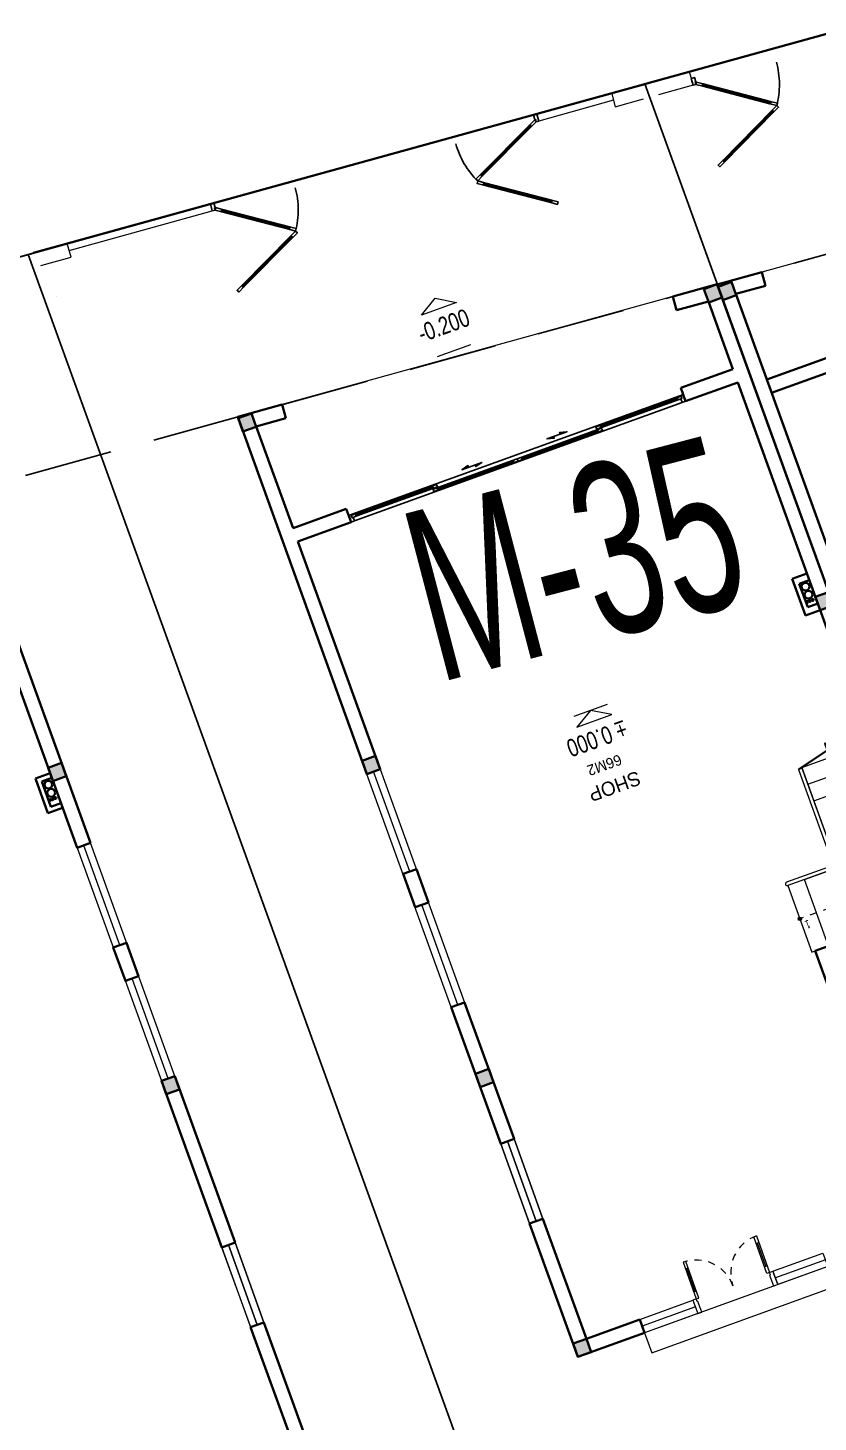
# Model space of a CAD drawing. Header units: metres. Extents: x 568006 to 1139366, y 2064802 to 4131555.
# Drawn here: x 569776.02 to 569787.17, y 2066145.78 to 2066165.46 of the extents above; entities that cross this region are included whole.
import ezdxf
from ezdxf.enums import TextEntityAlignment as Align
from ezdxf.xclip import XClip

# ---------------------------------------------------------------- set-up
doc = ezdxf.new("R2010")
doc.units = ezdxf.units.M
doc.header["$XCLIPFRAME"] = 0
for name, pattern in [('CENTER', [2, 1.25, -0.25, 0.25, -0.25]), ('CENTER2', [1.125, 0.75, -0.125, 0.125, -0.125]), ('HIDDEN', [0.375, 0.25, -0.125]), ('HIDDEN2', [0.1875, 0.125, -0.0625])]:
    doc.linetypes.add(name, pattern=pattern)
doc.layers.get('0').update_dxf_attribs({"linetype": 'CONTINUOUS'})
doc.layers.get('DEFPOINTS').update_dxf_attribs({"color": 152, "linetype": 'CONTINUOUS'})
for name, color, linetype, lineweight in [('-CONCRETE', 1, 'CONTINUOUS', 35), ('-DIM', 9, 'CONTINUOUS', 13), ('-DOOR', 137, 'CONTINUOUS', 9), ('-HATCH', 8, 'CONTINUOUS', 5), ('-KH', 143, 'CONTINUOUS', 13), ('-LINE1', 7, 'CONTINUOUS', 18), ('-LINE2', 252, 'CONTINUOUS', 9), ('-TEXT', 7, 'CONTINUOUS', 15), ('-WALL', 4, 'CONTINUOUS', 35), ('A-KY HIEU', 34, 'CONTINUOUS', 20), ('E- RANH GIOI', 1, 'CENTER', 13), ('EC-Thiet bi', 8, 'CONTINUOUS', 25), ('hung-demlonha', 7, 'CONTINUOUS', 15)]:
    doc.layers.add(name, color=color, linetype=linetype, lineweight=lineweight)
for name, color, linetype in [('01.AXIS', 160, 'CENTER2'), ('CDC.01.AXIS', 160, 'CENTER2'), ('datOlienke', 42, 'CONTINUOUS'), ('ghi_chu', 7, 'CONTINUOUS'), ('LogDg', 7, 'CONTINUOUS'), ('LoLK', 6, 'CONTINUOUS'), ('RANHGIOI', 2, 'HIDDEN'), ('TEXT25', 2, 'CONTINUOUS'), ('ViaHeS', 32, 'CONTINUOUS')]:
    doc.layers.add(name, color=color, linetype=linetype)
doc.styles.add('1', font='arial.ttf')
doc.styles.add('kieuchuDim', font='arial.ttf', dxfattribs={"width": 0.75})
doc.styles.add('QH1', font='arialbd.ttf', dxfattribs={"width": 0.8})
doc.styles.add('SVN_AVO_thuong', font='')
doc.styles.add('T1', font='', dxfattribs={"height": 200})
doc.styles.get('SVN_AVO_thuong').set_extended_font_data('SVN-Avo')
doc.styles.get('T1').set_extended_font_data('VNgeometric Light')

# ---------------------------------------------------------------- blocks, each defined once
blk = doc.blocks.new('A$C33BC4D2A')
at = {"layer": 'A-KY HIEU', "color": 0, "const_width": 1.022040000000003}
blk.add_lwpolyline([(14.34509334713221, -292.0966199915856), (14.34509334713221, -4.903379993513227), (414.9847733476199, -4.903379993513227), (414.9847733476199, -292.0966199915856)], close=True, dxfattribs=at)
at = {"layer": 'DEFPOINTS', "color": 125}
blk.add_lwpolyline([(0, -296.9999999944121), (420, -296.9999999944121), (420, 3.725290298461914e-09), (0, 3.725290298461914e-09)], close=True, dxfattribs=at)
blk = doc.blocks.new('A$C758D662A')
at = {"linetype": 'HIDDEN', "ltscale": 500}
for radius in [300, 200]:
    blk.add_circle((2.328306436538696e-10, 0), radius, dxfattribs=at)
at = {"layer": 'CDC.01.AXIS', "ltscale": 200}
for p, q in [((2.328306436538696e-10, 437.2546297444496), (2.328306436538696e-10, -437.2546297444496)), ((437.2546297444496, 0), (-437.2546297444496, 0))]:
    blk.add_line(p, q, dxfattribs=at)
blk = doc.blocks.new('MAU M1SH')
at = {"layer": '01.AXIS', "ltscale": 500}
for p, q in [((-369.9204730987549, 15723.71304392815), (-369.9204730987549, -2671.434106111526)), ((5410.079530954361, 15723.71304368973), (5410.079530954361, -2671.434106111526)), ((-1467.940766811371, 14699.62734818459), (6322.696089029312, 14699.62734818459)), ((-1467.940767049789, 9099.623348236084), (6322.696089029312, 9099.623348236084)), ((-1467.940767049789, 4399.627348184586), (6322.696089029312, 4399.627348423004)), ((-1574.57515501976, -100.3726518154144), (6216.061700820923, -100.3726518154144))]:
    blk.add_line(p, q, dxfattribs=at)
at = {"xscale": 0.5, "yscale": 0.5, "zscale": 0.5}
for p in [(-29.9204728603363, 14699.627348423), (5070.079530954361, 14699.627348423), (-29.92047309875488, 9549.627348184586), (5070.079530954361, 9549.627348423004), (-29.9204728603363, 8649.627348423004), (5070.079530954361, 8649.627348184586), (-29.92047309875488, 4849.627348423004), (5070.079530954361, 4849.627348184586), (-29.9204728603363, 3949.627348184586), (5070.079530954361, 3949.627348184586), (-29.9204728603363, -100.3726515769958), (5070.079530954361, -100.3726518154144)]:
    blk.add_blockref('A$C758D662A', p, dxfattribs=at)
blk = doc.blocks.new('A$C5C575821')
at = {"layer": '-CONCRETE'}
h = blk.add_hatch(color=256, dxfattribs=at)
h.dxf.hatch_style = 1
h.paths.add_polyline_path([(-0.00237559899687767, 200.0000000000146), (-0.00237559899687767, 1.455191522836685e-11), (199.9976244010031, 1.455191522836685e-11), (199.9976244010031, 200.0000000000146)])
blk.add_lwpolyline([(-0.00237559899687767, 1.455191522836685e-11), (199.9976244010031, 1.455191522836685e-11), (199.9976244010031, 200.0000000000146), (-0.00237559899687767, 200.0000000000146)], close=True, dxfattribs=at)
blk = doc.blocks.new('MAU M14SH')
at = {"layer": '-CONCRETE'}
for centre, radius in [((79.86112308502197, 3558.229249954224, 5.665168574990762e-09), 55), ((49.03436517715454, 3648.726058244705, 5.665168574990762e-09), 13), ((90.78378319740295, 3648.726058244705, 5.665168574990762e-09), 13), ((129.0537700653076, 3648.726058244705, 5.665168574990762e-09), 13), ((79.86112308502197, 3437.386799812317, 5.665168574990762e-09), 55)]:
    blk.add_circle(centre, radius, dxfattribs=at)
at = {"layer": '-DOOR'}
for p, q in [((-200.1238272190094, 10412.51746416092), (-200.1238272190094, 11612.5174639225)), ((-200.102509021759, 11612.51746416092), (-200.1024923324585, 10412.51746416092)), ((-100.2105104923248, 11612.51746416092), (-100.2104935646057, 10412.5174639225)), ((-100.1238269805908, 10412.51746416092), (-100.1238272190094, 11612.51746416092)), ((-0.318511962890625, 11612.51751947403), (-0.3184950351715088, 10412.51751923561)), ((-0.1238272190093994, 10412.51746416092), (-0.1238272190093994, 11612.51746416092)), ((-100.9254283905029, 7912.519322633743), (-100.7742314338684, 6412.24679517746)), ((-200.7962923049927, 5912.521167755127), (-200.7870516777039, 6412.521167993546)), ((-1.210344076156616, 5912.517479419708), (-1.201103448867798, 6412.51747918129)), ((-100.7238419055939, 5912.253835678101), (-100.5726990699768, 4412.520204544067))]:
    blk.add_line(p, q, dxfattribs=at)
blk.add_lwpolyline([(-0.9158737659454346, 4412.520204782486), (-0.7580821514129639, 7912.543628454208), (-200.7580831050873, 7912.543628692627), (-200.9158747196198, 4412.520204544067)], close=True, dxfattribs=at)
at = {"layer": '-WALL'}
for p, q in [((-200.0000014305115, 11612.5174639225), (-200.0000014305115, 13612.5174639225)), ((-1.430511474609375e-06, 11612.51746416092), (-1.430511474609375e-06, 13412.51746368408)), ((-200.0000014305115, 11612.5174639225), (-1.430511474609375e-06, 11612.51746416092)), ((-200.2452774047852, 10412.51746416092), (-200.3954224586487, 7912.521161079407)), ((-200.2452774047852, 10412.51746416092), (-0.2452774047851562, 10412.51746416092)), ((-0.2452774047851562, 10412.51746416092), (-0.3954229354858398, 7912.517464637756)), ((-1.096142768859863, 7912.519322633743), (-200.754714012146, 7912.519322395325)), ((-200.3954224586487, 7912.521161079407), (-0.3954229354858398, 7912.517464637756)), ((-1.19808292388916, 4412.520204782486), (-200.9143643379211, 4412.520204544067)), ((-200.3829493522644, 4412.521160125732), (-1.668930053710938e-06, 4412.517456531525)), ((219.9999983310699, 3812.029628038406), (-1.668930053710938e-06, 3812.029628038406)), ((149.9999983310699, 3742.029628276825), (-1.668930053710938e-06, 3742.029628038406)), ((149.9999983310699, 3362.029628276825), (149.9999983310699, 3742.029628276825)), ((219.9999983310699, 3292.029628276825), (219.9999983310699, 3812.029628038406)), ((149.9999983310699, 3362.029628276825), (-1.668930053710938e-06, 3362.029628276825)), ((219.9999983310699, 3292.029628276825), (-1.430511474609375e-06, 3292.029628276825))]:
    blk.add_line(p, q, dxfattribs=at)
at = {"layer": '-WALL', "color": 250}
for p, q in [((-0.3923377990722656, 6412.253835439682), (-200.4029257297516, 6412.24679517746)), ((-0.4100174903869629, 5912.253835439682), (-200.3853259086609, 5912.246796369553))]:
    blk.add_line(p, q, dxfattribs=at)
at = {"layer": '-WALL', "linetype": 'Continuous', "ltscale": 10}
for p, q in [((-200.0000016689301, -846.7580649852753), (-200.0000016689301, 4412.520204782486)), ((-1.668930053710938e-06, -661.6378922462463), (-1.668930053710938e-06, 4412.517456531525))]:
    blk.add_line(p, q, dxfattribs=at)
at = {"layer": '-WALL'}
blk.add_lwpolyline([(-200.4029257297516, 6412.24679517746), (-0.3853249549865723, 6412.24679517746), (-0.3853249549865723, 5912.253835439682), (-200.402925491333, 5912.253835678101)], close=True, dxfattribs=at)
at = {"layer": 'DEFPOINTS', "linetype": 'Continuous', "ltscale": 10}
blk.add_lwpolyline([(-2200, -3701.000000238419), (6800, -4397.502891540527), (6800, 17079.90785098076), (-2200, 17079.90785074234)], close=True, dxfattribs=at)
at = {"layer": '-WALL'}
for p in [(-199.9976258277893, 7912.517464637756), (-199.9976260662079, 3212.029035568237)]:
    blk.add_blockref('A$C5C575821', p, dxfattribs=at)
blk = doc.blocks.new('X-5M-DH-2-CORE$0$A$C75E80C28')
at = {"layer": '-LINE2', "linetype": 'Continuous', "ltscale": 2}
for p, q in [((-731.0000002384186, -149), (730.9999997615814, -149)), ((-731.0000002384186, -1304.999999761581), (-731.0000002384186, -149)), ((-700.0000002384186, -179), (699.9999997615814, -179)), ((-700.0000002384186, -1225), (-700.0000002384186, -179)), ((-556.8000104427338, -112.5), (-560.0000102519989, -112.5)), ((-510.0000100135803, -21.5), (-510.0000100135803, -50.60000014305115)), ((-506.8000099658966, -21.50000023841858), (-510.0000100135803, -21.5)), ((-510.0000100135803, -108.5000002384186), (-510.0000100135803, -79.39999985694885)), ((-506.8000099658966, -21.50000023841858), (-506.8000099658966, -50.60000014305115)), ((-506.8000099658966, -108.5), (-506.8000099658966, -79.40000009536743)), ((-456.200010061264, -56.80000019073486), (-500.6000099182129, -56.79999995231628)), ((-456.200010061264, -60), (-500.6000099182129, -60)), ((-456.200010061264, -70), (-500.6000101566315, -70)), ((-456.200010061264, -73.19999980926514), (-500.6000099182129, -73.2000002861023)), ((-453.200010061264, -63), (-453.200010061264, -67)), ((-450.0000100135803, -63), (-450.0000100135803, -67)), ((450.0000102519989, -63), (450.0000100135803, -67.00000023841858)), ((453.200010061264, -63), (453.200010061264, -67)), ((456.200010061264, -56.79999995231628), (500.6000101566315, -56.80000019073486)), ((456.200010061264, -60.00000023841858), (500.6000101566315, -60)), ((456.200010061264, -70.00000023841858), (500.6000101566315, -70)), ((456.200010061264, -73.20000004768372), (500.6000101566315, -73.20000004768372)), ((456.800009727478, -112.5), (460.0000097751617, -112.5000002384186)), ((506.8000099658966, -21.5), (510.0000100135803, -21.5)), ((506.8000099658966, -21.5), (506.8000099658966, -50.59999990463257)), ((506.8000099658966, -108.5), (506.8000099658966, -79.40000009536743)), ((510.0000100135803, -21.5), (510.0000100135803, -50.60000014305115)), ((510.0000100135803, -108.5), (510.0000100135803, -79.39999985694885)), ((699.9999997615814, -1225), (699.9999997615814, -179)), ((730.9999997615814, -1305), (730.9999997615814, -149)), ((839.9999997615814, -1305), (-840.0000002384186, -1305)), ((-840.0000002384186, -1365), (-840.0000002384186, -1305)), ((839.9999997615814, -1365), (-840.0000002384186, -1365)), ((-700.0000002384186, -1225), (-400.0000002384186, -1225)), ((424.9999997615814, -1309), (-425.0000002384186, -1309)), ((-425.0000002384186, -1343), (-425.0000002384186, -1309)), ((424.9999997615814, -1343), (-425.0000002384186, -1343)), ((-400.0000002384186, -1305), (-400.0000002384186, -1225)), ((-2.384185791015625e-07, -1309), (-2.384185791015625e-07, -1343)), ((699.9999997615814, -1225), (399.9999997615814, -1225)), ((399.9999997615814, -1305), (399.9999997615814, -1225)), ((424.9999997615814, -1343), (424.9999997615814, -1309)), ((839.9999997615814, -1365), (839.9999997615814, -1305)), ((839.9999997615814, -1395), (-840.0000002384186, -1395)), ((-840.0000002384186, -1395), (-840.0000002384186, -1455)), ((-840.0000002384186, -1455), (-435.0000002384186, -1455)), ((-435.0000002384186, -1450), (-435.0000002384186, -1460)), ((-435.0000002384186, -1450), (-400.0000002384186, -1450)), ((-435.0000002384186, -1460), (-425.0000002384186, -1460)), ((-435.0000002384186, -1490), (-435.0000002384186, -1500)), ((-435.0000002384186, -1490), (-425.0000002384186, -1489.999999761581)), ((-435.0000002384186, -1500), (-400.0000002384186, -1500)), ((-433.400000333786, -1451.599999904633), (-433.400000333786, -1458.400000095367)), ((-433.400000333786, -1451.599999904633), (-401.6000001430511, -1451.599999904633)), ((-433.400000333786, -1458.400000095367), (-425.0000002384186, -1458.399999856949)), ((-433.400000333786, -1491.599999904633), (-433.4000000953674, -1498.399999856949)), ((-433.400000333786, -1491.599999904633), (-425.0000002384186, -1491.600000143051)), ((-433.4000000953674, -1498.399999856949), (-401.6000001430511, -1498.400000095367)), ((429.9999997615814, -1406), (-430.0000002384186, -1406)), ((-430.0000002384186, -1406), (-430.0000002384186, -1446)), ((429.9999997615814, -1446), (-430.0000002384186, -1446)), ((-425.0000002384186, -1458.399999856949), (-425.0000002384186, -1460)), ((-425.0000002384186, -1489.999999761581), (-425.0000002384186, -1491.600000143051)), ((-401.6000001430511, -1451.599999904633), (-401.6000001430511, -1498.400000095367)), ((399.9999997615814, -1450), (-400.0000002384186, -1450)), ((-400.0000002384186, -1450), (-400.0000002384186, -1500)), ((-2.384185791015625e-07, -1406), (-2.384185791015625e-07, -1446)), ((399.9999997615814, -1450), (399.9999997615814, -1500)), ((434.9999997615814, -1450), (399.9999997615814, -1450)), ((434.9999997615814, -1500), (399.9999997615814, -1500)), ((401.599999666214, -1451.599999904633), (401.599999666214, -1498.399999856949)), ((433.3999998569489, -1451.599999904633), (401.599999666214, -1451.599999904633)), ((433.3999998569489, -1498.399999856949), (401.599999666214, -1498.399999856949)), ((433.3999998569489, -1458.400000095367), (424.9999997615814, -1458.400000095367)), ((424.9999997615814, -1458.400000095367), (424.9999997615814, -1460)), ((434.9999997615814, -1460), (424.9999997615814, -1460)), ((424.9999997615814, -1490), (424.9999997615814, -1491.599999904633)), ((434.9999997615814, -1490), (424.9999997615814, -1490)), ((433.3999998569489, -1491.599999904633), (424.9999997615814, -1491.599999904633)), ((429.9999997615814, -1406), (429.9999997615814, -1446)), ((433.3999998569489, -1451.599999904633), (433.3999998569489, -1458.400000095367)), ((433.3999998569489, -1491.599999904633), (433.3999998569489, -1498.399999856949)), ((434.9999997615814, -1450), (434.9999997615814, -1460)), ((839.9999997615814, -1455), (434.9999997615814, -1455)), ((434.9999997615814, -1490), (434.9999997615814, -1500)), ((839.9999997615814, -1395), (839.9999997615814, -1455))]:
    blk.add_line(p, q, dxfattribs=at)
for points in [[(-450, 0), (-450, -130), (450, -130), (450, -2.384185791015625e-07)], [(-199.9999997615814, -29), (200.0000002384186, -29), (200.0000002384186, -101), (-200, -100.9999997615814)], [(-36.00000023841858, -584), (35.99999976158142, -584), (35.99999976158142, -984), (-36.00000023841858, -984)]]:
    blk.add_lwpolyline(points, close=True, dxfattribs=at)
for points in [[(-780.0000002384186, -789), (-751.0000002384186, -789, 0.414213562373095), (-750.0000002384186, -787.9999997615814), (-750.0000002384186, -784), (-750.0000002384186, -780, 0.414213562373095), (-751.0000002384186, -779), (-780.0000002384186, -779, -0.2569775838576673), (-784.12073969841, -781.9400000572205), (-797.900000333786, -781.9399998188019, -0.414213562373095), (-800.900000333786, -778.9400000572205), (-804.0000002384186, -749.5, 0.414213562373095), (-807.0000002384186, -746.5), (-812.0000002384186, -746.5), (-812.0000002384186, -784), (-812.0000002384186, -821.5000002384186), (-807.0000002384186, -821.5000002384186, 0.414213562373095), (-804.0000002384186, -818.5), (-800.900000333786, -789.0600001811981, -0.414213562373095), (-797.900000333786, -786.0599999427795), (-784.12073969841, -786.0599999427795, -0.2569775838576673), (-780.0000002384186, -789)], [(779.9999997615814, -789), (750.9999997615814, -789, -0.414213562373095), (749.9999997615814, -788), (749.9999997615814, -784), (749.9999997615814, -780.0000002384186, -0.414213562373095), (750.9999997615814, -779), (779.9999997615814, -779, 0.2569775838576673), (784.1207392215729, -781.9400000572205), (797.8999998569489, -781.9400000572205, 0.414213562373095), (800.8999998569489, -778.9400000572205), (803.9999997615814, -749.5, -0.414213562373095), (806.9999997615814, -746.5), (811.9999997615814, -746.5), (811.9999997615814, -784), (811.9999997615814, -821.5), (806.9999997615814, -821.5, -0.414213562373095), (803.9999997615814, -818.5), (800.8999998569489, -789.0599999427795, 0.414213562373095), (797.8999998569489, -786.0599999427795), (784.1207392215729, -786.0599999427795, 0.2569775838576672), (779.9999997615814, -789)]]:
    blk.add_lwpolyline(points, format="xyb", dxfattribs=at)
for centre, radius, start, end in [((-500.6000101566315, -50.60000014305115), 9.400000000001477, 179.9999996448302, 269.9999996448302), ((-500.6000099182129, -79.40000009536743), 9.399999999997846, 89.99999964483015, 179.9999996448302), ((-500.6000101566315, -50.60000014305115), 6.200000000004375, 179.9999996448302, 269.9999996448302), ((-500.6000099182129, -79.40000009536743), 6.19999999999734, 89.99999964483015, 179.9999996448302), ((-456.200010061264, -63), 6.199999999997131, 359.9999996448302, 89.99999964483015), ((-456.200010061264, -63), 3.000000000000046, 359.9999996448302, 89.99999964483015), ((-456.200010061264, -67), 6.20000000000076, 269.9999996448302, 359.9999996448302), ((-456.200010061264, -67), 2.999999999999835, 269.9999996448302, 359.9999996448302), ((456.200010061264, -63), 6.199999999997131, 89.99999964483015, 179.9999996448302), ((456.200010061264, -67.00000023841858), 6.20000000000076, 179.9999996448302, 269.9999996448302), ((456.200010061264, -63), 3.000000000000046, 89.99999964483015, 179.9999996448302), ((456.200010061264, -67.00000023841858), 2.999999999999835, 179.9999996448302, 269.9999996448302), ((500.6000101566315, -50.60000014305115), 6.200000000004375, 269.9999996448302, 359.9999996448302), ((500.6000101566315, -50.60000014305115), 9.400000000001477, 269.9999996448302, 359.9999996448302), ((500.6000101566315, -79.40000009536743), 9.399999999997846, 359.9999996448302, 89.99999964483015), ((500.6000101566315, -79.40000009536743), 6.19999999999734, 359.9999996448302, 89.99999964483015)]:
    blk.add_arc(centre, radius, start, end, dxfattribs=at)
blk = doc.blocks.new('A$C3F71457E')
at = {"layer": '-CONCRETE'}
blk.add_lwpolyline([(-8.760252967476845e-09, -100.0000002632005), (0, 400), (-1500, 400.0000000000582), (-1500.00000001755, -1399.999999999942), (-1.754960976541042e-08, -1400), (-7.895869202911854e-08, -900.0000002632005), (199.9999999912397, -900.0000002982852), (199.9999999824504, -1600), (-1700.00000001755, -1600), (-1700, 600), (200, 600), (199.9999999912397, -100.0000002982852), (6.140908226370811e-08, -100.0000002632005)], dxfattribs=at)
at = {"layer": '-LINE1'}
blk.add_line((-7.895869202911854e-08, -900.0000002632005), (-8.760252967476845e-09, -100.0000002632005), dxfattribs=at)
at = {"color": 2, "rotation": 90}
blk.add_blockref('X-5M-DH-2-CORE$0$A$C75E80C28', (-1500.00000000876, -499.9999999999418), dxfattribs=at)
blk = doc.blocks.new('*U268')
for p, q in [((-1110.000000000007, 450.0000000000036), (-1150.000000000007, 450.0000000000036)), ((-1130.000000000007, 100), (-1130.000000000007, 450.0000000000036)), ((-89.99999999999997, 450.0000000000036), (-49.99999999999996, 450.0000000000036)), ((-70, 100), (-69.99999999999997, 450.0000000000036)), ((-1110.000000000007, 100), (-1150.000000000007, 100)), ((-90, 100), (-50, 100))]:
    blk.add_line(p, q)
for points in [[(-1150.000000000007, 0), (-1110.000000000007, 0), (-1110.000000000007, 550.0000000000036), (-1150.000000000007, 550.0000000000036)], [(-50, 0), (-90, 0), (-89.99999999999997, 550.0000000000036), (-49.99999999999996, 550.0000000000036)], [(-1200.000000000007, -200.0526511982753), (-1140.000000000007, -200.0526511982753), (-1140.000000000007, -40), (-1150.000000000007, -40), (-1150.000000000007, 0), (-1200.000000000007, 0)], [(0, -200.0526511982753), (-60, -200.0526511982753), (-60, -40), (-50, -40), (-50, 0), (0, 0)]]:
    blk.add_lwpolyline(points, close=True)
at = {"linetype": 'HIDDEN', "ltscale": 0.1}
for centre, radius, start, end in [((-1150.000000000894, -9.604186855958593e-10), 550.0000000010929, 7.0167092985349e-15, 89.99996073224847), ((-49.99999999985441, -2.328580127074637e-10), 550.0000000003703, 90.00003926775153, 180)]:
    blk.add_arc(centre, radius, start, end, dxfattribs=at)
blk = doc.blocks.new('*U182')
at = {"color": 8, "ltscale": 100}
for p, q in [((50.00000000145428, 99.99999999927059), (4969.265427892533, 99.99999999927158)), ((50.00000000145519, 0), (4969.265427892533, 8.526512829121202e-14))]:
    blk.add_line(p, q, dxfattribs=at)
at = {"ltscale": 100}
for p, q in [((105.0000000014261, 44.99999999742704), (1244.816356970048, 45.00000000324805)), ((1244.81635696884, 10.00000000324805), (105.0000000002183, 9.99999999742704)), ((1314.816356974224, 89.99999999602485), (2439.632713948793, 90.00000000184677)), ((2439.632713947585, 55.00000000184677), (1314.816356973016, 54.99999999602485)), ((3704.449070919763, 89.99999999602534), (2579.632713948793, 90.00000000184677)), ((2579.63271395, 55.00000000184677), (3704.449070920971, 54.99999999602534)), ((4914.265427896159, 44.99999999742803), (3774.449070923939, 45.00000000324855)), ((3774.449070925147, 10.00000000324855), (4914.265427897367, 9.999999997428034))]:
    blk.add_line(p, q, dxfattribs=at)
for points in [[(50.00000000145428, 99.9999999992724), (0, 99.9999999992724), (0, 0), (50.00000000145519, 0), (50.00000000145519, 9.999999999714419), (35.00000000021919, 10.00000000033742), (35.00000000145519, 45.00000000033742), (50.00000000145519, 44.99999999971351)], [(5019.265427893988, 9.947598300641403e-13), (4969.265427892533, 2.813749233609997e-12), (4969.265427892533, 9.999999999716323), (4984.26542789377, 10.00000000033933), (4984.265427892533, 45.00000000033933), (4969.265427892533, 44.99999999971632), (4969.265427892533, 99.99999999927431), (5019.265427893988, 99.99999999927431)]]:
    blk.add_lwpolyline(points, close=True)
for points in [[(105.0000000010932, 32.49999999608826), (95.00000000109321, 32.49999999641295), (95.00000000078398, 22.49999999641295), (105.000000000784, 22.49999999608826), (105.0000000002183, 9.99999999742704), (35.00000000021828, 10.00000000033742), (35.00000000145519, 45.00000000033742), (105.0000000014261, 44.99999999742704)], [(1244.816356974224, 89.99999999893524), (1314.816356974224, 89.99999999602485), (1314.816356973659, 77.49999999736363), (1304.816356973659, 77.49999999768832), (1304.816356973349, 67.49999999768832), (1314.816356973349, 67.49999999736363), (1314.816356973016, 54.99999999602485), (1244.816356973016, 54.99999999893523)], [(1314.81635696884, 10.00000000033767), (1244.81635696884, 10.00000000324805), (1244.816356969405, 22.50000000190928), (1254.816356969405, 22.50000000158459), (1254.816356969715, 32.50000000158459), (1244.816356969715, 32.50000000190928), (1244.816356970048, 45.00000000324805), (1314.816356970048, 45.00000000033767)], [(2439.632713947918, 67.50000000318555), (2449.632713947918, 67.50000000286086), (2449.632713948227, 77.50000000286086), (2439.632713948227, 77.50000000318555), (2439.632713948793, 90.00000000184677), (2509.632713948793, 89.99999999893639), (2509.632713947556, 54.99999999893639), (2439.632713947585, 55.00000000184677)], [(2579.632713949668, 67.50000000318555), (2569.632713949668, 67.50000000286086), (2569.632713949358, 77.50000000286086), (2579.632713949358, 77.50000000318555), (2579.632713948793, 90.00000000184677), (2509.632713948793, 89.99999999893639), (2509.632713950029, 54.99999999893639), (2579.63271395, 55.00000000184677)], [(3774.449070919763, 89.99999999893572), (3704.449070919763, 89.99999999602534), (3704.449070920328, 77.49999999736411), (3714.449070920328, 77.4999999976888), (3714.449070920638, 67.4999999976888), (3704.449070920638, 67.49999999736411), (3704.449070920971, 54.99999999602534), (3774.449070920971, 54.99999999893573)], [(3704.449070925147, 10.00000000033817), (3774.449070925147, 10.00000000324855), (3774.449070924582, 22.50000000190978), (3764.449070924582, 22.50000000158509), (3764.449070924272, 32.50000000158509), (3774.449070924272, 32.50000000190978), (3774.449070923939, 45.00000000324855), (3704.449070923939, 45.00000000033817)], [(4914.265427896492, 32.49999999608926), (4924.265427896492, 32.49999999641395), (4924.265427896801, 22.49999999641395), (4914.265427896801, 22.49999999608926), (4914.265427897367, 9.999999997428034), (4984.265427897367, 10.00000000033842), (4984.26542789613, 45.00000000033842), (4914.265427896159, 44.99999999742803)]]:
    blk.add_lwpolyline(points, close=True, dxfattribs=at)
at = {"color": 8, "ltscale": 100}
for points in [[(1254.816356969715, 32.50000000158459), (1254.816356969405, 22.50000000158459), (95.00000000078398, 22.49999999641295), (95.00000000109321, 32.49999999641295)], [(1304.816356973349, 67.49999999768832), (1304.816356973659, 77.49999999768832), (2449.632713948227, 77.50000000286086), (2449.632713947918, 67.50000000286086)], [(3714.449070920638, 67.4999999976888), (3714.449070920328, 77.4999999976888), (2569.632713949358, 77.50000000286086), (2569.632713949668, 67.50000000286086)], [(3764.449070924272, 32.50000000158509), (3764.449070924582, 22.50000000158509), (4924.265427896801, 22.49999999641395), (4924.265427896492, 32.49999999641395)]]:
    blk.add_lwpolyline(points, close=True, dxfattribs=at)
for points in [[(1821.767732485521, -64.99999999966221), (1821.767732485521, -89.99999999966221), (1721.767732485521, -64.99999999966221), (2021.767732485521, -64.99999999966221), (1921.767732485521, -39.99999999966221), (1921.767732485521, -64.99999999966221)], [(3197.497695409931, -64.99999999966195), (3197.497695409931, -89.99999999966195), (3297.497695409931, -64.99999999966195), (2997.497695409931, -64.99999999966195), (3097.497695409931, -39.99999999966195), (3097.497695409931, -64.99999999966195)]]:
    blk.add_lwpolyline(points)
blk = doc.blocks.new('M35')
at = {"layer": '-HATCH', "true_color": 0x8c8896}
h = blk.add_hatch(color=252, dxfattribs=at)
h.dxf.hatch_style = 1
edge = h.paths.add_edge_path()
edge.add_arc((1949.999999999971, 7316.555753750727), 24.62566289535607, 0, 360)
at = {"layer": '-CONCRETE'}
for centre, radius in [((249.0343668124115, 3144.508349641925, 5.665168574990758e-09), 13), ((290.7837848284689, 3144.508349641925, 5.665168574990758e-09), 13), ((329.0537717780971, 3144.508349641925, 5.665168574990758e-09), 13), ((279.8611247864028, 3054.011541544227, 5.665168574990758e-09), 55), ((279.8611247864028, 2933.16909133899, 5.665168574990758e-09), 55)]:
    blk.add_circle(centre, radius, dxfattribs=at)
at = {"layer": '-DOOR'}
for p, q in [((3249.999999999971, 12066.43240559706), (6000.000000000204, 12066.36220385018)), ((6800.123825657269, 8866.574485565536), (6800.123825657269, 10066.57448556554)), ((6800.318510314508, 10066.57454087213), (6800.318493388477, 8866.574540871894)), ((6900.123825657269, 8866.574485565536), (6900.123825657269, 10066.57448556554)), ((6900.210508947668, 10066.57448556577), (6900.210492021637, 8866.574485565536)), ((7000.102507580887, 10066.57448556577), (7000.102490654856, 8866.574485565536)), ((7000.123825657269, 8866.574485565536), (7000.123825657269, 10066.57448556554)), ((6900.542479053809, 6816.576344696572), (6900.391281907476, 5316.303817255422)), ((6800.82739479802, 4816.574501467636), (6800.818154033477, 5316.57450138242)), ((7000.413343109831, 4816.578190121334), (7000.404102345288, 5316.578190035885)), ((6900.340892723296, 4816.310857586795), (6900.189749886864, 3316.577226851834))]:
    blk.add_line(p, q, dxfattribs=at)
for points in [[(3250.000000000175, 12066.37975428696), (4000.000000000087, 12066.37975428696), (4000.000000000087, 11866.43240562011), (3250.000000000175, 11866.43240562011)], [(5200.000000000116, 12066.37975428696), (5999.999999999971, 12066.37975428696), (5999.999999999971, 11866.43240562011), (5200.000000000116, 11866.43240562011)], [(6800.532924451632, 3316.577226869063), (6800.375132807822, 6816.600650674896), (7000.375133849855, 6816.600650639972), (7000.532925493666, 3316.577226834139)]]:
    blk.add_lwpolyline(points, close=True, dxfattribs=at)
for points in [[(3250.000000000175, 11966.40607995354), (4000.000000000204, 11966.40607995284)], [(5200.000000000116, 11966.40607995354), (6000.000000000087, 11966.40607995284)]]:
    blk.add_lwpolyline(points, dxfattribs=at)
at = {"layer": '-KH'}
blk.add_line((3478.421940113942, 3543.826802659081), (3975.252385127416, 3543.826802659081), dxfattribs=at)
blk.add_line((3478.421940113942, 3543.826802659081), (3975.252385127416, 3543.826802659081), dxfattribs=at)
at = {"layer": '-KH', "linetype": 'HIDDEN2', "ltscale": 5}
blk.add_lwpolyline([(700.0000000000582, 5244.216643924592), (700.0000000000582, 7316.555753750727), (1925.374337104615, 7316.555753750727)], dxfattribs=at)
at = {"layer": '-KH'}
blk.add_lwpolyline([(3990.32129519817, 3702.848892970243), (3463.353030043538, 3702.848892970011), (3726.837162620854, 3543.826802659081)], close=True, dxfattribs=at)
blk.add_lwpolyline([(3990.32129519817, 3702.848892970243), (3463.353030043538, 3702.848892970011), (3726.837162620854, 3543.826802659081)], close=True, dxfattribs=at)
blk.add_circle((1949.999999999971, 7316.555753750727), 24.62566289535607, dxfattribs=at)
blk.add_solid([(3726.837162620854, 3543.826802659081), (3726.837162620854, 3702.848892970011), (3990.32129519817, 3702.848892970243), (3726.837162620854, 3543.826802659081)], dxfattribs=at)
blk.add_solid([(3726.837162620854, 3543.826802659081), (3726.837162620854, 3702.848892970011), (3990.32129519817, 3702.848892970243), (3726.837162620854, 3543.826802659081)], dxfattribs=at)
at = {"layer": '-LINE1'}
for p, q in [((1200, 7816.555753750727), (1200, 5316.548416527221)), ((1700, 7816.555753750727), (1700, 6816.555753750727)), ((1950, 7816.555753750727), (1900.134129693644, 7816.555753750727)), ((1950, 6816.555753750727), (1950, 7816.555753750727)), ((1699.999999999971, 6816.555753750727), (200, 6816.555753750727)), ((1200.000000000058, 5316.548416527221), (1200.000000000058, 6816.555753750727)), ((1200.000000000058, 6816.555753750727), (1950, 6816.555753750727)), ((1250.000000000058, 5329.04804966622), (1250.000000000058, 6766.555753750727)), ((1250.000000000058, 6766.555753750727), (1950, 6766.555753750727)), ((1200, 5816.555753750727), (200, 5816.555753750727)), ((1200, 5566.555753750727), (200, 5566.555753750727)), ((1200, 5316.555753750727), (200, 5316.555753750727))]:
    blk.add_line(p, q, dxfattribs=at)
for points in [[(6000.000000000204, 12066.36220385018), (6000.000000000204, 12366.36220385018), (3249.999999999971, 12366.36220385018), (3249.999999999971, 12066.50260731019)], [(650, -1554.681409224169), (6349.999999999985, -1995.799907699205)]]:
    blk.add_lwpolyline(points, dxfattribs=at)
blk.add_arc((1950, 6791.555753750727), 25, 270, 90, dxfattribs=at)
at = {"layer": '-WALL'}
for p, q in [((0, 12066.57448524539), (0, -1504.378422555979)), ((7000, 12066.57448524539), (6000.000000000204, 12066.40604534256)), ((6000.000000000204, 12066.40604534256), (5999.999999999971, 11866.40916734375)), ((6999.999999999971, 10066.57448556554), (7000, 12066.57448524539)), ((6800, 11866.57448524539), (5999.999999999971, 11866.40916734375)), ((6799.999999999971, 10066.57448556554), (6799.999999999971, 11866.57448524539)), ((6999.999999999971, 10066.57448556554), (6799.999999999971, 10066.57448556554)), ((6800.24527573213, 8866.574485565536), (6800.012473591021, 6816.574486748315)), ((7000.245275732043, 8866.574485565536), (6800.24527573213, 8866.574485565536)), ((7000.245275732043, 8866.574485565536), (7000.012473216862, 6816.578183054226)), ((200.0000000000582, 7816.555753750727), (200, -103.5929779519793)), ((7000.012473216862, 6816.578183054226), (6800.012473591021, 6816.574486748315)), ((6800.713193544507, 6816.576344696572), (7000.371764563111, 6816.576344696572)), ((419.99999999383, 3316.555753752822), (200.0000000000291, 3316.555753752822)), ((349.9999999966531, 2866.555753752822), (349.9999999944121, 3216.555753752822)), ((419.9999999970896, 2766.555753754918), (419.99999999383, 3316.555753752822)), ((6999.999999999971, 3316.578182225814), (6800.000000000029, 3316.574485920137)), ((6800.000000000087, -103.5929779519793), (6800.000000000029, 3316.574485920137)), ((6800.815133472439, 3316.577226868831), (7000.531414989091, 3316.577226834139)), ((7000, -2046.102894367184), (6999.999999999971, 3316.578182225814)), ((349.9999999966531, 2866.555753752822), (200.0000000000291, 2866.555753752822)), ((419.9999999970896, 2766.555753754918), (200.0000000000291, 2766.555753754918)), ((200, -103.5929779519793), (980.8462759897811, -103.5929779519793)), ((980.8462759895483, -303.5697276198771), (980.8462759897811, -103.5697276198771)), ((980.8462759897811, -103.5929779519793), (980.8462759895483, -303.5929779517464)), ((6000.111703883769, -103.5929779519793), (6800, -103.5929779519793)), ((6000.111703883769, -303.5929779519793), (6000.111703883769, -103.5929779519793)), ((200.0000000000582, -303.5929779519793), (980.8462759895483, -303.5929779517464)), ((200.0000000000291, -303.5929779519793), (200, -1319.258249676088)), ((6000.111703883769, -303.5929779519793), (6800.000000000087, -303.5929779519793)), ((6800.000000000087, -1830.027037383756), (6800.000000000087, -303.5929779519793)), ((200, -1319.258249676088), (665.4317001162854, -1355.277641377412)), ((0, -1504.378422555979), (650, -1554.681409224169)), ((6365.431700116285, -1796.396139852237), (6800.000000000087, -1830.027037383756)), ((6350, -1995.799907698995), (7000, -2046.102894367184))]:
    blk.add_line(p, q, dxfattribs=at)
at = {"layer": '-WALL', "color": 250}
for p, q in [((6800.009388373728, 5316.310857586795), (7000.019976289797, 5316.303817255422)), ((6800.027068338502, 4816.310857586795), (7000.002376393211, 4816.303818497341))]:
    blk.add_line(p, q, dxfattribs=at)
at = {"layer": '-WALL'}
for points in [[(1250.029349755961, 5329.055386889726), (773.692913976498, 5209.974772931775), (773.692913976498, 5108.709069703706), (680.3419635053724, 5280.364119924605), (680.3419635053724, 5186.637720250757), (200, 5066.555753750727)], [(349.9999999944121, 3216.555753752822), (200.0000000000291, 3216.555753752822)], [(650, -1554.681409224169), (665.4317001162854, -1355.277641377412)], [(6350, -1995.799907698995), (6365.431700116285, -1796.396139852237)]]:
    blk.add_lwpolyline(points, dxfattribs=at)
blk.add_lwpolyline([(7000.019976289797, 5316.303817255422), (6800.002375598997, 5316.303817255422), (6800.002375598997, 4816.310857586795), (7000.019976289797, 4816.310857586795)], close=True, dxfattribs=at)
at = {"layer": 'LoLK'}
blk.add_lwpolyline([(0, -4513.348646402359), (8999.999999761581, -5209.851538896561), (9000.000000238419, 15571.05631136894), (0, 15571.05631160736)], close=True, dxfattribs=at)
at = {"layer": '-DOOR', "rotation": 180}
blk.add_blockref('*U268', (4000.000000000116, 11866.36220396217), dxfattribs=at)
at = {"layer": '-WALL', "xscale": -1}
for p in [(7000.000000000058, 11866.57448524539), (7000.000000000087, 7816.555753750959), (200.0000000000873, 3116.555753750959), (7000.000000000087, 3116.555753750727), (199.9976244010031, -1504.378422555979), (6999.997624401003, -2025.991973620374)]:
    blk.add_blockref('A$C5C575821', p, dxfattribs=at)
at = {"layer": '-WALL', "xscale": -1, "rotation": 180}
blk.add_blockref('A$C3F71457E', (1700.134129693644, 8416.555753750727), dxfattribs=at)
at = {"layer": 'EC-Thiet bi', "xscale": -1}
blk.add_blockref('*U182', (6000.111703883769, -203.5697275619023), dxfattribs=at)
at = {"layer": '-TEXT', "style": '1', "width": 0.75}
blk.add_text('%%P 0.000', height=250, dxfattribs=at).set_placement((3342.835623791092, 3825.819013762521))
at = {"layer": 'DEFPOINTS', "style": 'T1', "width": 0.7}
blk.add_text('1', height=120, rotation=1.005123984043621e-08, dxfattribs=at).set_placement((1840.995429881848, 7368.594184523681))
at = {"layer": 'TEXT25'}
for s, height, style, p in [('SHOP', 200, 'SVN_AVO_thuong', (3393.52526412005, 4568.412481671665)), ('66M2', 150, 'T1', (3553.847759312805, 4262.772051645909))]:
    blk.add_text(s, height=height, rotation=1.005123984043621e-08, dxfattribs=dict(at, style=style)).set_placement(p)
blk = doc.blocks.new('M36')
at = {"layer": '-DOOR'}
blk.add_lwpolyline([(2272.438069055526, -3307.533176813042), (6350.186753988179, -3623.106927179266)], dxfattribs=at)
at = {"layer": '-WALL'}
for p, q in [((7000.186753988266, -3673.409913847223), (7000.186753988266, 9897.539708869765)), ((6800.186753988266, -3457.334056863561), (6800.186753988266, 5947.375531260157)), ((5800.186753988266, -1972.627756741131), (6800.186753988266, -1972.627756741131)), ((5800.186753988266, -2172.627756741131), (6800.186753988266, -2172.627756741131)), ((6365.618454104871, -3423.70315933181), (6800.186753988266, -3457.334056863561)), ((6350.186753988266, -3623.106927178334), (7000.186753988266, -3673.409913847223))]:
    blk.add_line(p, q, dxfattribs=at)
blk.add_lwpolyline([(6350.186753988266, -3623.106927178334), (6365.618454104813, -3423.70315933181)], dxfattribs=at)
at = {"layer": 'LoLK'}
blk.add_lwpolyline([(-3999.813246250153, -831.0988252162933), (985.2809505462646, -6216.891327619553), (7000.186753749847, -6682.38013792038), (7000.186753988266, 13402.02482056618), (-3999.813245534897, 13402.0248208046)], close=True, dxfattribs=at)
at = {"layer": '-WALL'}
blk.add_blockref('A$C5C575821', (6800.189129584847, -3637.117462110706), dxfattribs=at)
blk = doc.blocks.new('tmbc_khub')
at = {"layer": '-DIM', "color": 6}
blk.add_line((-160.6874602173921, 464.4319282178767), (-131.6575221655658, 472.4603280548472), dxfattribs=at)
at = {"layer": '-KH'}
blk.add_line((-140.3940817856928, 467.0050326471683), (-139.9267398267984, 467.1736505115405), dxfattribs=at)
blk.add_lwpolyline([(-140.1265367671149, 467.7684847456403), (-140.6222277698107, 467.5896384923253), (-140.4283523213817, 467.8286452365573)], close=True, dxfattribs=at)
blk.add_solid([(-140.4283523213817, 467.8286452365573), (-140.3743822686374, 467.6790616195649), (-140.1265367671149, 467.7684847456403), (-140.4283523213817, 467.8286452365573)], dxfattribs=at)
at = {"layer": '-LINE1'}
for p, q in [((-146.1563135716133, 468.4505826402456), (-137.4565576517489, 470.8565395474434)), ((-138.9921497463947, 470.4251593470108), (-137.4572913591983, 470.8563366374001)), ((-138.9921497463947, 470.4251593470108), (-137.4572913591983, 470.8563366374001)), ((-137.4224866922013, 470.8659620226827), (-136.842759404215, 471.026288230205)), ((-136.842759404215, 471.026288230205), (-136.7894495736109, 470.8335239652079)), ((-137.9395636537811, 470.7328484323807), (-137.8872902215226, 470.5286991547327)), ((-136.7894495736109, 470.8335239652079), (-137.2760982060572, 470.6989390812814)), ((-137.9119946040446, 470.6251799399033), (-138.9657400212018, 470.3291595422197)), ((-137.8872902215226, 470.5286991547327), (-137.4899385861354, 470.6403244379908)), ((-138.9657400212018, 470.3291595422197), (-138.9921497463947, 470.4251593470108)), ((-143.6003866170067, 469.1574247891549), (-146.0956614515744, 468.4670226066373)), ((-146.0956614515744, 468.4670226066373), (-143.6003866170067, 469.1574247891549)), ((-143.573730652337, 469.0614927250426), (-143.6003866170067, 469.1574247891549)), ((-145.5926508359844, 468.5012793515343), (-143.573730652337, 469.0614927250426)), ((-145.566514079459, 468.4068150043022), (-145.6196157241939, 468.5987367585767)), ((-146.1547197068576, 468.451023434056), (-154.8544024933362, 466.0450867526233)), ((-145.9922096588416, 468.2890319232829), (-145.566514079459, 468.4068150043022))]:
    blk.add_line(p, q, dxfattribs=at)
blk.add_lwpolyline([(-145.7709977661725, 467.8472056940664), (-145.7709985252004, 467.847205422353)], dxfattribs=at)
at = {"layer": '-WALL'}
for p, q in [((-131.6574730342254, 472.460302665364), (-137.4406873494154, 470.8609285484999)), ((-137.4572913591983, 470.8563366374001), (-146.0954650403, 468.4674105772283))]:
    blk.add_line(p, q, dxfattribs=at)
at = {"ltscale": 100}
for p, q in [((-135.7054909240687, 470.573027820792), (-136.6540998874698, 470.8190786987543)), ((-136.6453123561805, 470.8529575904831), (-135.6967033927795, 470.606906712288)), ((-135.6788606659975, 470.4766388693824), (-136.3662514586467, 469.7781448476017)), ((-139.0988783385837, 470.2722009487916), (-139.7842257275479, 469.5776612730697)), ((-136.3413052436663, 469.7535951763857), (-135.653914451017, 470.4520891979337)), ((-139.7594207393704, 469.5531845802907), (-139.074073350057, 470.2477242562454)), ((-138.7976432597497, 469.1772062673699), (-139.7418059573974, 469.4234646796249)), ((-139.733011014061, 469.4571847757325), (-138.7888483165298, 469.210926364176)), ((-142.4948249006411, 468.8006697939709), (-143.4389875979396, 469.0469282057602)), ((-143.4301926550688, 469.0806483021006), (-142.4860299570719, 468.8343898910098)), ((-142.4684397348901, 468.704663233133), (-143.1537871239707, 468.0101235574111)), ((-143.1289821356768, 467.985646864865), (-142.4436347463634, 468.6801865408197))]:
    blk.add_line(p, q, dxfattribs=at)
for points in [[(-136.7505877276417, 470.8805851691868), (-136.7602259409614, 470.8779196778778), (-136.7508967204485, 470.8441859311424), (-136.7894495736109, 470.8335239652079), (-136.816104488913, 470.9299060977064), (-136.7679134225473, 470.9432335554156)], [(-136.6484507601708, 470.840857986128), (-136.6581304435385, 470.843368709553), (-136.6606411667308, 470.8336890263017), (-136.6509614833631, 470.8311783028767), (-136.6540998874698, 470.8190786987543), (-136.7508967204485, 470.8441859311424), (-136.7421091890428, 470.8780648226384), (-136.6453123561805, 470.8529575904831)], [(-135.6086940912064, 470.5479205881711), (-135.7054909240687, 470.573027820792), (-135.702352519962, 470.5851274249144), (-135.6926728367107, 470.5826167017221), (-135.6901621135185, 470.5922963849735), (-135.6998417968862, 470.5948071081657), (-135.6967033927795, 470.606906712288), (-135.5999065598007, 470.5817994798999)], [(-135.6087187484372, 470.5479137694929), (-135.6788606659975, 470.4766388693824), (-135.6699513033964, 470.4678711297456), (-135.6629371116869, 470.4749986194074), (-135.6558096217923, 470.467984427698), (-135.6628238135017, 470.4608569378033), (-135.653914451017, 470.4520891979337), (-135.5837725333404, 470.5233640980441)], [(-139.0900194145506, 470.2634592729155), (-139.0830260735238, 470.2705464120954), (-139.0759389338782, 470.2635530717671), (-139.0829322747886, 470.2564659323543), (-139.074073350057, 470.2477242562454), (-139.0041399432812, 470.31859565177), (-139.0289449316915, 470.3430723438505), (-139.0988783385837, 470.2722009487916)], [(-139.022983327508, 470.3495546106715), (-139.0133833471918, 470.3521955830511), (-139.0041399432812, 470.31859565177), (-138.9657400212018, 470.3291595422197), (-138.9921497463947, 470.4251593470108), (-139.0401496490231, 470.4119544839486)], [(-136.350214606151, 469.7623629160225), (-136.3572287979769, 469.7552354261279), (-136.3643562879879, 469.7622496178374), (-136.3573420960456, 469.769377107732), (-136.3662514586467, 469.7781448476017), (-136.4363933763234, 469.7068699472584), (-136.4114471612265, 469.6823202762753), (-136.3413052436663, 469.7535951763857)], [(-139.829354146379, 469.4823131852318), (-139.7594207393704, 469.5531845802907), (-139.7682796639856, 469.5619262566324), (-139.7752730045468, 469.5548391169868), (-139.7823601441924, 469.561832457548), (-139.7753668032819, 469.5689195974264), (-139.7842257275479, 469.5776612730697), (-139.8541591347894, 469.5067898775451)], [(-139.829354146379, 469.4823131852318), (-139.733011014061, 469.4571847757325), (-139.7361520653358, 469.4451418837998), (-139.7457863786258, 469.4476547255181), (-139.7482992190635, 469.4380204121117), (-139.7386649060063, 469.435507570859), (-139.7418059573974, 469.4234646796249), (-139.8381490897154, 469.4485930886585)], [(-143.5349741538521, 469.1082975198515), (-143.5445741341682, 469.1056565470062), (-143.535330730374, 469.0720566154923), (-143.573730652337, 469.0614927250426), (-143.6001403779956, 469.1574925305322), (-143.5521404753672, 469.1706973924302)], [(-143.4333337061107, 469.0686054106336), (-143.4429680192843, 469.0711182518862), (-143.4454808598384, 469.0614839387126), (-143.4358465468977, 469.05897109746), (-143.4389875979396, 469.0469282057602), (-143.535330730374, 469.0720566154923), (-143.526535787154, 469.1057767115999), (-143.4301926550688, 469.0806483021006)], [(-138.7945022085914, 469.1892491590697), (-138.7848678953014, 469.18673631805), (-138.7823550542817, 469.1963706316892), (-138.7919893676881, 469.1988834724762), (-138.7888483165298, 469.210926364176), (-138.6925051843282, 469.1857979544438), (-138.7013001275482, 469.1520778585691), (-138.7976432597497, 469.1772062673699)], [(-142.3984817679739, 468.7755413849372), (-142.4948249006411, 468.8006697939709), (-142.4916838491336, 468.8127126859035), (-142.4820495361928, 468.8101998451166), (-142.4795366954058, 468.8198341580573), (-142.4891710085794, 468.8223469990771), (-142.4860299570719, 468.8343898910098), (-142.3896868251031, 468.8092614815105)], [(-142.3985063279979, 468.7755346286576), (-142.4684397348901, 468.704663233133), (-142.4595808102749, 468.6959215570241), (-142.4525874695973, 468.7030086964369), (-142.4455003300682, 468.6960153563414), (-142.4524936708622, 468.688928216463), (-142.4436347463634, 468.6801865408197), (-142.3737013393547, 468.7510579361115)], [(-143.1378410599427, 467.9943885414395), (-143.1448344007367, 467.987301401794), (-143.1519215402659, 467.9942947423551), (-143.1449281995883, 468.0013818817679), (-143.1537871239707, 468.0101235574111), (-143.2237205309793, 467.9392521623522), (-143.1989155426854, 467.9147754700389), (-143.1289821356768, 467.985646864865)]]:
    blk.add_lwpolyline(points, close=True, dxfattribs=at)
at = {"color": 8, "ltscale": 100}
for points in [[(-135.6901621135185, 470.5922963849735), (-135.6926728367107, 470.5826167017221), (-136.6606411667308, 470.8336890263017), (-136.6581304435385, 470.843368709553)], [(-135.6558096217923, 470.467984427698), (-135.6629371116869, 470.4749986194074), (-136.3643562879879, 469.7622496178374), (-136.3572287979769, 469.7552354261279)], [(-139.7823601441924, 469.561832457548), (-139.7752730045468, 469.5548391169868), (-139.0759389338782, 470.2635530717671), (-139.0830260735238, 470.2705464120954)], [(-139.7482992190635, 469.4380204121117), (-139.7457863786258, 469.4476547255181), (-138.7823550542817, 469.1963706316892), (-138.7848678953014, 469.18673631805)], [(-142.4795366954058, 468.8198341580573), (-142.4820495361928, 468.8101998451166), (-143.4454808598384, 469.0614839387126), (-143.4429680192843, 469.0711182518862)], [(-142.4455003300682, 468.6960153563414), (-142.4525874695973, 468.7030086964369), (-143.1519215402659, 467.9942947423551), (-143.1448344007367, 467.987301401794)]]:
    blk.add_lwpolyline(points, close=True, dxfattribs=at)
at = {"color": 8, "linetype": 'HIDDEN', "ltscale": 10}
for centre, radius, start, end in [((-136.7508967204485, 470.8441859311424), 1.180000000002715, 345.4590301269781, 15.45902501890532), ((-139.0041399432812, 470.31859565177), 1.174881630228638, 195.3816827170951, 225.3816736475892), ((-143.535330730374, 469.0720566154923), 1.174881630228638, 345.3816704225946, 15.38168271709514)]:
    blk.add_arc(centre, radius, start, end, dxfattribs=at)
for centre, radius, start, end in [((-136.1894750890788, 470.6985639831983), 0.5800000000007275, 161.9994166790419, 165.4590301269782), ((-142.9765405626968, 468.9263118412346), 0.5774841911287263, 161.9220689214959, 165.3816704225946)]:
    blk.add_arc(centre, radius, start, end)
at = {"layer": 'datOlienke'}
blk.add_lwpolyline([(-131.657521018642, 472.4603283719625), (-160.6874367141863, 464.4319736992475), (-163.8059356665472, 458.3973204980139), (-135.9742352557369, 381.4471333918627), (-129.571720142616, 378.4458336359821), (-101.3602755350294, 388.6494797079358), (-98.358975779498, 395.051994821988), (-125.1378067088081, 469.0911667041946)], close=True, dxfattribs=at)
at = {"layer": 'LogDg'}
blk.add_lwpolyline([(-92.71668685809709, 397.092724036891), (-118.3627743786201, 468.00004209904, 0.3917686014176023), (-136.4667339810403, 477.3555389570538), (-162.1231434033252, 470.2601427242626, 0.437020491737337), (-167.5138020726154, 459.8285998278297), (-138.7953797208611, 380.4267687830143, 0.4142135623760829), (-128.5513555394718, 375.6246891741175), (-97.5187664674595, 386.8486998551525, 0.4142135623748005)], format="xyb", close=True, dxfattribs=at)
at = {"layer": 'ViaHeS'}
blk.add_lwpolyline([(-131.657521018642, 472.4603283719625), (-160.6874367141863, 464.4319736992475), (-163.8059356665472, 458.3973204980139), (-135.9742352557369, 381.4471333918627), (-129.571720142616, 378.4458336359821), (-101.3602755350294, 388.6494797079358), (-98.358975779498, 395.051994821988), (-125.1378067088081, 469.0911667041946)], close=True, dxfattribs=at)
at = {"layer": '-WALL', "xscale": -0.001, "yscale": 0.001, "zscale": 0.001, "rotation": 109.8844192741507}
blk.add_blockref('MAU M1SH', (-123.1427387571894, 454.1672386038117), dxfattribs=at)
at = {"layer": 'datOlienke', "xscale": 0.001, "yscale": 0.001, "zscale": 0.001, "rotation": 199.8842788761855}
blk.add_blockref('M36', (-128.6163647344802, 466.9494218791369), dxfattribs=at)
at = {"layer": '-TEXT', "style": '1', "width": 0.75}
blk.add_text('-0.200', height=0.2499999999999998, rotation=19.83954467185669, dxfattribs=at).set_placement((-140.6156896166503, 467.1989381210878))
at = {"layer": 'hung-demlonha', "color": 7, "ltscale": 5, "style": 'QH1', "width": 0.65}
for tag, p in [('BT04', (-109.5983122446341, 191.6428845378105)), ('BT06', (-305.7984483427135, 171.199301387649)), ('BT05', (-282.5720304386923, 137.2442572098225))]:
    blk.add_attdef(tag, text='', height=3.96, rotation=1.010622213878699e-08, dxfattribs=at).set_placement(p, align=Align.CENTER)
at = {"layer": '-WALL', "xscale": 0.0009999999999999998, "yscale": 0.0009999999999999998, "zscale": 0.0009999999999999998, "rotation": 199.8842788599998}
blk.add_blockref('MAU M14SH', (-146.9824276936706, 464.2178066675551), dxfattribs=at)
at = {"layer": 'RANHGIOI', "color": 12, "ltscale": 5}
blk.add_lwpolyline([(-169.7016000356525, 458.8266511003021), (-116.0030864382861, 473.6772182555869)], dxfattribs=at)
at = {"layer": 'datOlienke', "xscale": 0.001, "yscale": 0.001, "zscale": 0.001, "rotation": 199.8842788494213}
blk.add_blockref('M35', (-135.9370923740789, 466.608631900046), dxfattribs=at)
at = {"layer": 'ghi_chu', "lineweight": -2, "style": 'kieuchuDim', "width": 0.6}
blk.add_text('M-35', height=2.43, rotation=14.67550473631879, dxfattribs=at).set_placement((-140.3933779241052, 462.3931961522903))

msp = doc.modelspace()

# ---------------------------------------------------------------- block references
at = {"layer": 'E- RANH GIOI', "extrusion": (-2.468502494809744e-06, 4.620640694012809e-06, 0.9999999999862782), "xscale": 2.114336868039268, "yscale": 2.114336868039268, "zscale": 2.114336868039268}
msp.add_blockref('A$C33BC4D2A', (569313.5019261951, 2066206.266129991, 8.139226199169551), dxfattribs=at)

# ---------------------------------------------------------------- next in the draw order: block references
at = {"layer": 'ghi_chu'}
ref = msp.add_blockref('tmbc_khub', (569922.1914218661, 2065693.817417454), dxfattribs=at)
XClip(ref).set_block_clipping_path([(-391.99013661488425, 0), (0, 477.83019800903276)])

doc.saveas('drawing.dxf')
